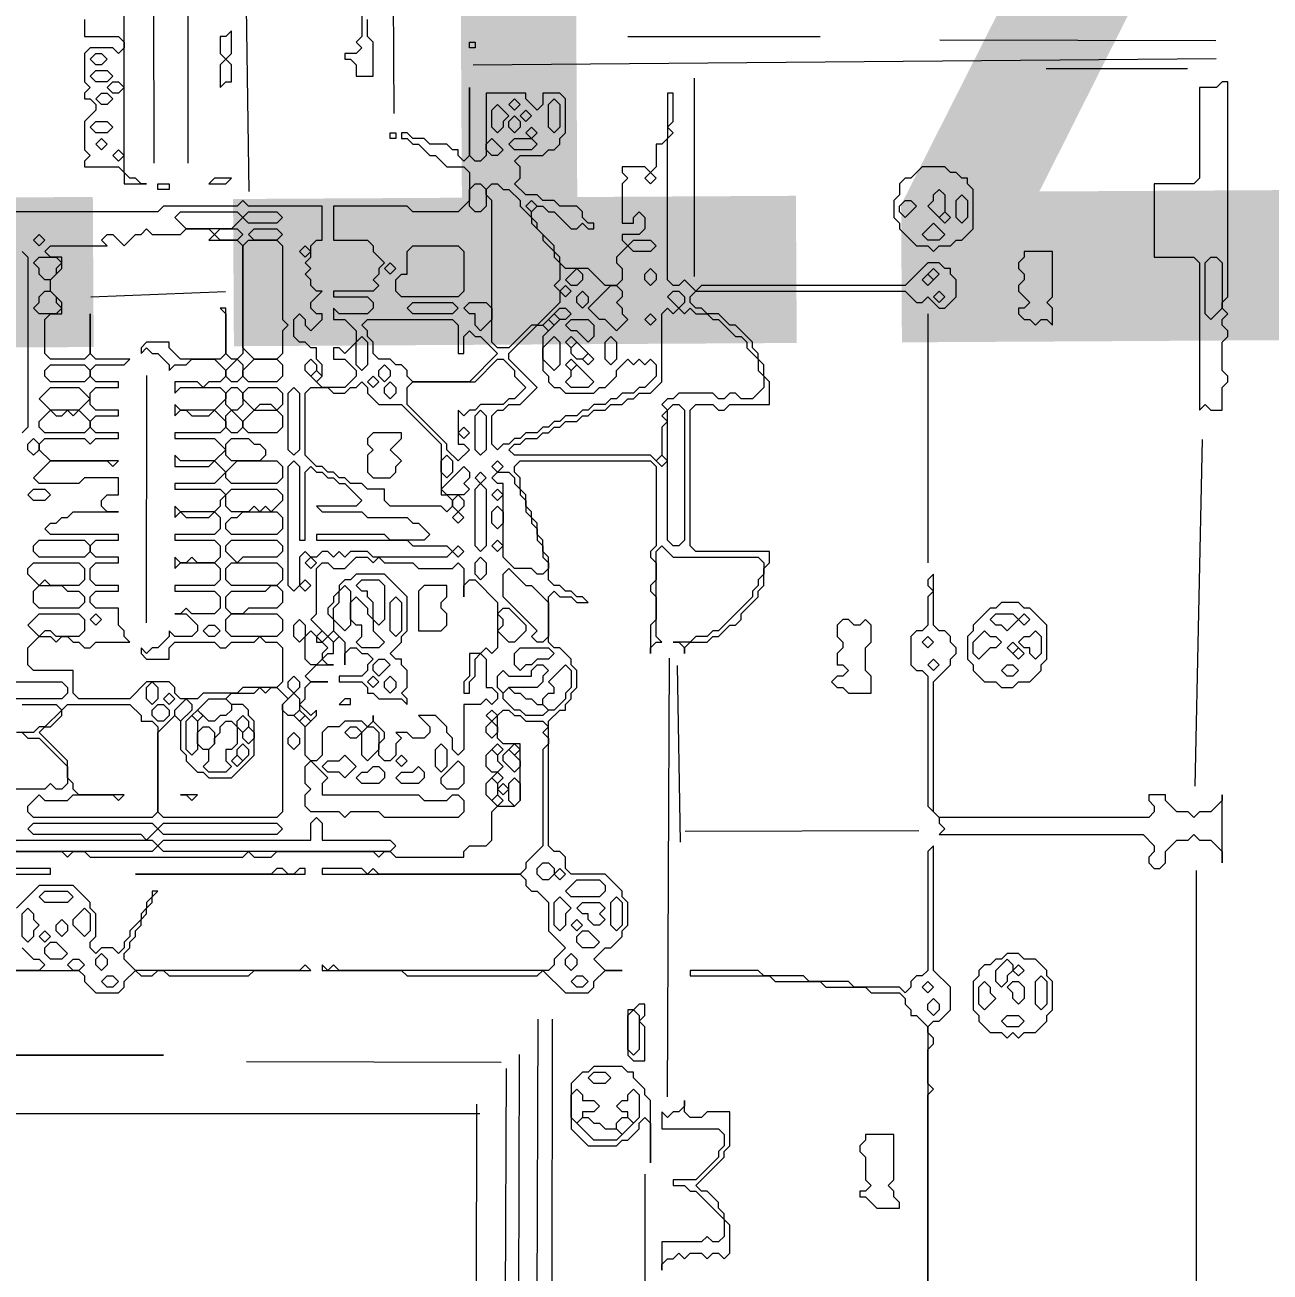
# Model space of a CAD drawing. Extents: x -538 to 2048, y 10 to 1392.
# Drawn here: x 936.5 to 1156.4, y 846.7 to 1067 of the extents above; entities that cross this region are included whole.
import ezdxf

# ---------------------------------------------------------------- set-up
doc = ezdxf.new("R2010")
doc.units = 0
for name, color, linetype, lineweight in [('OCR_TEXT', 6, 'Continuous', 0), ('TEXT_FALLBACK_OUTLINE', 2, 'Continuous', 0), ('TRACE_CURVE', 6, 'Continuous', 0), ('TRACE_STRAIGHT', 5, 'Continuous', 0), ('TRACE_TEXT_SYMBOL', 6, 'Continuous', 0)]:
    doc.layers.add(name, color=color, linetype=linetype, lineweight=lineweight)
doc.styles.add('wqy-unicode', font='wqy-unicode.lff')

msp = doc.modelspace()

# ---------------------------------------------------------------- linework, layer by layer
at = {"layer": 'TEXT_FALLBACK_OUTLINE', "color": 2}
for points in [[(1095, 1042), (1093, 1040), (1092, 1040), (1091, 1039), (1091, 1037), (1090, 1036), (1090, 1033), (1091, 1032), (1091, 1031), (1094, 1028), (1096, 1028), (1097, 1027), (1098, 1028), (1100, 1028), (1101, 1029), (1102, 1029), (1104, 1031), (1104, 1038), (1103, 1039), (1103, 1040), (1102, 1040), (1101, 1041), (1100, 1041), (1099, 1042)], [(1097, 1037), (1098, 1038), (1099, 1037), (1099, 1034), (1098, 1033), (1096, 1035), (1097, 1036)], [(1091, 1035), (1092, 1036), (1093, 1036), (1094, 1035), (1092, 1033), (1091, 1034)], [(1101, 1036), (1102, 1037), (1103, 1036), (1103, 1033), (1102, 1032), (1101, 1033)], [(1098, 1033), (1099, 1034), (1100, 1033), (1099, 1032)], [(1097, 1032), (1099, 1030), (1098, 1029), (1096, 1029), (1095, 1030)]]:
    msp.add_lwpolyline(points, close=True, dxfattribs=at)
at = {"layer": 'TRACE_CURVE', "color": 6}
for points in [[(996, 1069), (996, 1065), (995, 1064), (996, 1063), (995, 1062), (993, 1062), (993, 1061), (994, 1061), (995, 1060), (995, 1058), (998, 1058), (998, 1064), (997, 1065), (997, 1068)], [(1026, 1033), (1026, 1034), (1027, 1035), (1028, 1035), (1029, 1034), (1030, 1034), (1033, 1031), (1034, 1031), (1035, 1032), (1036, 1031), (1037, 1031), (1037, 1032), (1036, 1032), (1035, 1033), (1035, 1034), (1034, 1035), (1031, 1035), (1030, 1036), (1028, 1036), (1027, 1037), (1025, 1037), (1023, 1039), (1024, 1040), (1024, 1042), (1023, 1043), (1024, 1044), (1028, 1044), (1029, 1045), (1030, 1045), (1031, 1046), (1031, 1047), (1032, 1048), (1032, 1054), (1031, 1055), (1028, 1055), (1028, 1053), (1027, 1052), (1025, 1054), (1025, 1055), (1018, 1055), (1018, 1044), (1017, 1043), (1016, 1043), (1015, 1044), (1015, 1056), (1015, 1044), (1014, 1043), (1013, 1044), (1013, 1045), (1012, 1045), (1011, 1046), (1008, 1046), (1007, 1047), (1005, 1047), (1004, 1048), (1003, 1048), (1003, 1047), (1004, 1047), (1005, 1046), (1006, 1046), (1008, 1044), (1009, 1044), (1011, 1042), (1014, 1042)], [(1054, 1018), (1054, 1019), (1055, 1020), (1092, 1020), (1094, 1018), (1095, 1018), (1096, 1019), (1098, 1017), (1099, 1017), (1101, 1019), (1101, 1022), (1100, 1023), (1100, 1024), (1099, 1024), (1098, 1025), (1096, 1025), (1092, 1021), (1056, 1021), (1055, 1020), (1053, 1022), (1052, 1021), (1051, 1021), (1050, 1022), (1050, 1047), (1051, 1048), (1050, 1049), (1051, 1050), (1051, 1055), (1050, 1055), (1050, 1047), (1049, 1046), (1048, 1046), (1048, 1042), (1047, 1041), (1046, 1042), (1042, 1042), (1042, 1041), (1043, 1040), (1042, 1039), (1042, 1032), (1044, 1032), (1044, 1033), (1045, 1034), (1046, 1033), (1046, 1031), (1045, 1030), (1042, 1030), (1042, 1029), (1043, 1028), (1041, 1026), (1041, 1025), (1042, 1024), (1042, 1022), (1041, 1021), (1039, 1021), (1036, 1024), (1032, 1024), (1031, 1025), (1031, 1026), (1030, 1027), (1030, 1028), (1027, 1031), (1027, 1032), (1026, 1033)], [(1014, 1042), (1015, 1041), (1015, 1036), (1013, 1034), (1005, 1034), (1004, 1035), (991, 1035), (991, 1029), (997, 1029), (998, 1028), (998, 1027), (1000, 1025), (999, 1024), (999, 1023), (998, 1022), (999, 1021), (998, 1020), (991, 1020), (991, 1019), (997, 1019), (998, 1018), (998, 1017), (997, 1016), (992, 1016), (991, 1017), (991, 1015), (993, 1015), (995, 1013), (995, 1011), (993, 1009), (992, 1010), (991, 1010), (991, 1008), (993, 1008), (995, 1006), (995, 1005), (993, 1003), (989, 1003), (988, 1004), (989, 1005), (989, 1007), (988, 1008), (988, 1010), (987, 1010), (986, 1011), (985, 1011), (984, 1012), (984, 1015), (985, 1016), (986, 1015), (986, 1014), (987, 1013), (989, 1015), (989, 1016), (988, 1016), (987, 1017), (987, 1018), (989, 1020), (988, 1020), (987, 1021), (987, 1022), (986, 1023), (987, 1024), (986, 1025)], [(986, 1025), (987, 1026), (987, 1028), (988, 1029), (989, 1029), (989, 1035), (976, 1035), (975, 1036), (974, 1035), (961, 1035), (960, 1034), (933, 1034)], [(943, 1024), (943, 1026), (941, 1026), (940, 1027), (941, 1028), (951, 1028), (950, 1029), (951, 1030), (952, 1030), (954, 1028), (956, 1030), (957, 1030)], [(957, 1030), (958, 1031), (959, 1030), (964, 1030), (965, 1031), (969, 1031), (970, 1030), (969, 1029), (974, 1029), (975, 1028), (975, 1009), (974, 1008), (973, 1008), (972, 1009), (972, 1017), (971, 1017), (972, 1016), (972, 1009), (971, 1008), (964, 1008), (962, 1010), (962, 1011), (958, 1011), (957, 1010), (957, 1009), (958, 1010), (959, 1009), (960, 1009), (962, 1007), (962, 1006), (963, 1007), (965, 1007), (966, 1008), (970, 1008), (972, 1006), (972, 1005), (971, 1004), (969, 1004), (968, 1003), (967, 1004), (963, 1004), (963, 1002), (964, 1003), (971, 1003), (972, 1002), (972, 1001), (970, 999), (964, 999), (963, 1000), (963, 998), (964, 999), (965, 999), (966, 998), (969, 998), (970, 999), (972, 997), (972, 996), (971, 995), (963, 995), (963, 994), (970, 994), (972, 992), (970, 990), (964, 990)], [(936, 1027), (937, 1026), (937, 996), (936, 995)], [(953, 977), (941, 977), (940, 978), (941, 979), (942, 979), (943, 980), (944, 980), (945, 981), (953, 981), (951, 981), (950, 982), (950, 983), (951, 984), (953, 984), (953, 987), (947, 987), (946, 986), (939, 986), (938, 987), (941, 990), (951, 990), (952, 989), (953, 990), (941, 990), (939, 992), (939, 993), (940, 994), (947, 994), (948, 993), (949, 994), (953, 994), (953, 995), (949, 995), (948, 996), (948, 997), (949, 998), (953, 998), (953, 999), (949, 999), (948, 1000), (948, 1002), (949, 1003), (953, 1003), (953, 1004), (949, 1004), (948, 1005), (948, 1006), (949, 1007), (954, 1007), (955, 1008), (949, 1008), (948, 1009), (948, 1016), (948, 1009), (947, 1008), (941, 1008), (940, 1009), (940, 1015), (941, 1016), (943, 1016), (943, 1018), (941, 1020), (941, 1022), (943, 1024)], [(1048, 962), (1047, 961), (1047, 956), (1047, 957), (1048, 958), (1049, 958), (1048, 959), (1048, 974), (1049, 975), (1051, 973), (1066, 973), (1067, 972), (1067, 970), (1066, 969), (1066, 968), (1065, 967), (1065, 966), (1059, 960), (1058, 960), (1057, 959), (1055, 959), (1054, 958), (1051, 958), (1052, 958), (1053, 957), (1053, 956), (1053, 957), (1054, 958), (1057, 958), (1058, 959), (1059, 959), (1061, 961), (1062, 961), (1063, 962), (1063, 963), (1066, 966), (1066, 967), (1067, 968), (1067, 971), (1068, 972), (1068, 974), (1055, 974), (1054, 975), (1054, 999), (1055, 1000), (1058, 1000), (1059, 999), (1060, 999), (1061, 1000), (1068, 1000), (1068, 1004), (1067, 1005), (1067, 1007), (1066, 1008), (1066, 1009), (1065, 1010), (1065, 1011), (1062, 1014), (1061, 1014), (1059, 1016), (1057, 1016), (1056, 1017), (1055, 1017), (1054, 1018)], [(964, 990), (963, 991), (963, 989), (969, 989), (970, 990), (972, 988), (970, 986), (963, 986), (963, 985), (971, 985), (972, 984), (971, 983), (971, 982), (970, 981), (964, 981), (963, 982), (963, 980), (964, 981), (965, 980), (969, 980), (970, 981), (971, 980), (971, 978), (970, 977), (963, 977), (963, 976), (970, 976), (971, 975), (971, 973), (970, 972), (967, 972), (966, 973), (965, 972), (964, 972), (963, 973), (963, 971), (964, 972), (970, 972), (971, 971), (971, 969), (970, 968), (963, 968), (963, 967), (970, 967), (971, 966), (971, 964), (970, 963), (966, 963), (965, 964), (964, 963), (963, 963), (965, 963), (967, 961), (967, 960), (966, 959), (963, 959), (962, 960), (962, 959), (960, 957), (959, 957), (958, 956), (957, 957), (957, 956), (958, 955)], [(1042, 906), (1042, 907), (1043, 908), (1043, 912), (1042, 913), (1042, 914), (1039, 917), (1033, 917), (1032, 918), (1032, 920), (1031, 921), (1030, 921), (1029, 922), (1029, 944), (1031, 946), (1032, 946), (1032, 947), (1033, 948), (1033, 949), (1034, 950), (1034, 953), (1033, 954), (1033, 955), (1031, 957), (1030, 957), (1029, 958), (1029, 966), (1030, 967), (1031, 966), (1033, 966), (1034, 965), (1036, 965), (1035, 966), (1034, 966), (1033, 967), (1032, 967), (1031, 968), (1030, 968), (1029, 969), (1029, 973), (1028, 974), (1028, 976), (1027, 977), (1027, 979), (1026, 980), (1026, 981), (1025, 982), (1025, 984), (1024, 985), (1024, 987), (1023, 988), (1023, 989), (1024, 990), (1047, 990), (1048, 989), (1048, 975), (1047, 974), (1047, 973), (1048, 972), (1048, 969), (1047, 968), (1047, 967), (1048, 966), (1048, 962)], [(958, 955), (962, 955), (962, 957), (963, 958), (970, 958), (971, 957), (972, 957), (973, 958), (977, 958), (978, 959), (979, 958), (981, 958), (982, 957), (982, 951), (981, 950), (975, 950), (974, 949), (968, 949), (967, 948), (964, 948), (963, 949), (963, 950), (962, 951), (958, 951), (955, 948), (946, 948), (945, 949), (945, 953), (938, 953), (937, 954), (937, 957), (939, 959), (941, 959), (942, 958), (943, 959), (944, 959), (945, 958), (946, 958), (947, 957), (948, 957), (949, 958), (955, 958), (954, 959), (954, 960), (953, 961), (953, 964), (949, 964), (948, 965), (948, 966), (949, 967), (953, 967), (953, 968), (949, 968), (948, 969), (948, 971), (949, 972), (953, 972), (953, 973), (949, 973), (948, 974), (948, 975), (949, 976), (953, 976), (953, 977)], [(994, 969), (993, 969), (992, 968), (992, 967), (991, 966), (991, 965), (990, 964), (990, 963), (991, 962), (991, 960), (990, 959), (987, 962), (988, 963), (988, 971), (989, 972), (990, 972), (991, 971), (993, 971), (995, 973)], [(995, 973), (997, 973), (998, 972), (999, 973), (1000, 972), (1005, 972), (1006, 971), (1012, 971), (1013, 972), (1014, 971), (1014, 966), (1014, 968), (1015, 969), (1016, 969), (1020, 965), (1020, 957), (1019, 956), (1018, 957), (1017, 956), (1015, 956), (1015, 952), (1014, 951), (1014, 949), (1015, 949), (1015, 951), (1016, 952), (1016, 955), (1017, 956), (1018, 955), (1018, 950), (1019, 950), (1020, 949), (1020, 948), (1019, 947), (1018, 948), (1017, 947), (1014, 947), (1014, 939), (1013, 938), (1012, 939), (1012, 941), (1011, 942), (1011, 943), (1009, 945), (1006, 945), (1008, 943), (1008, 942), (1007, 941), (1005, 941), (1004, 942), (1002, 942), (1003, 941), (1002, 940), (1002, 938), (1001, 937), (1000, 937), (999, 938), (999, 940), (1000, 941), (1000, 942), (998, 944), (998, 945), (998, 944), (997, 943)], [(997, 943), (996, 944), (993, 944), (992, 943), (990, 943), (989, 942), (989, 938), (988, 937), (987, 937), (986, 938), (986, 943), (988, 945), (988, 946), (987, 945), (985, 947), (986, 948), (986, 950), (987, 951), (990, 951), (987, 951), (986, 952), (988, 954), (991, 954), (990, 954), (989, 955), (990, 956), (991, 956), (991, 958), (992, 959), (993, 958), (993, 954), (993, 956), (994, 957), (995, 957), (996, 956), (997, 956), (998, 955), (997, 954), (997, 953), (996, 952), (992, 952), (992, 951), (996, 951), (997, 950), (997, 949), (998, 949), (999, 948), (1003, 948), (1004, 947), (1004, 948), (1003, 949), (1004, 950), (1004, 953), (1003, 954), (1003, 955), (1002, 955), (1001, 956), (1003, 958), (1003, 959), (1004, 960), (1004, 966), (1000, 970), (995, 970), (994, 969)], [(934, 951), (943, 951), (944, 950), (944, 949), (943, 948), (933, 948)], [(936, 947), (942, 947), (943, 946), (940, 943), (939, 943), (938, 942), (935, 942)], [(1014, 921), (1015, 922), (1018, 922), (1019, 923), (1019, 928), (1020, 929), (1023, 929), (1024, 930), (1024, 940), (1021, 940), (1020, 941), (1020, 945), (1021, 946), (1022, 946), (1023, 945), (1024, 945), (1025, 944), (1028, 944), (1029, 943), (1028, 942), (1029, 941), (1029, 940), (1028, 939), (1028, 922), (1025, 919), (1025, 918), (1024, 917), (999, 917), (998, 918), (997, 917), (996, 918), (989, 918), (989, 917), (1024, 917), (1025, 916), (1025, 915), (1026, 914), (1027, 914), (1029, 912), (1029, 907), (1032, 904), (1030, 902), (1030, 901), (1029, 900), (992, 900), (991, 901), (990, 900), (989, 901), (989, 900), (1003, 900), (1004, 899), (1027, 899), (1028, 900), (1032, 896), (1036, 896), (1037, 897), (1037, 898), (1039, 900), (1042, 900), (1039, 900), (1037, 902), (1039, 904), (1040, 904), (1042, 906)], [(936, 942), (937, 941), (939, 941), (944, 936), (944, 933), (943, 932), (942, 932), (941, 933), (940, 932), (933, 932)], [(1097, 922), (1096, 921), (1096, 900), (1095, 899), (1094, 899), (1093, 898), (1093, 897), (1092, 896), (1091, 897), (1083, 897), (1082, 898), (1075, 898), (1074, 899), (1067, 899), (1066, 900), (1054, 900), (1054, 899), (1068, 899), (1069, 898), (1077, 898), (1078, 897), (1085, 897), (1086, 896), (1091, 896), (1092, 895), (1092, 894), (1093, 893), (1093, 892), (1094, 892), (1096, 890), (1096, 836)], [(1097, 887), (1097, 888), (1096, 889), (1096, 890), (1097, 891), (1098, 891), (1100, 893), (1100, 897), (1097, 900), (1097, 922)], [(915, 921), (943, 921), (944, 920), (945, 921), (947, 921), (948, 920), (975, 920), (976, 921), (977, 920), (980, 920), (981, 921), (998, 921), (999, 920), (1000, 921), (1001, 921), (1002, 920), (1014, 920), (1014, 921)], [(1096, 836), (1096, 878), (1097, 879), (1096, 880), (1096, 886), (1097, 887)], [(911, 885), (961, 885), (913, 885)]]:
    msp.add_lwpolyline(points, dxfattribs=at)
for points in [[(1022, 1053), (1023, 1054), (1024, 1053), (1023, 1052)], [(1029, 1053), (1030, 1054), (1031, 1053), (1031, 1049), (1030, 1048), (1029, 1049)], [(1019, 1052), (1020, 1053), (1022, 1051), (1021, 1050), (1021, 1049), (1020, 1048), (1019, 1049)], [(1024, 1051), (1025, 1052), (1026, 1051), (1025, 1050)], [(1022, 1050), (1023, 1051), (1024, 1050), (1024, 1049), (1023, 1048), (1022, 1049)], [(1025, 1048), (1026, 1049), (1027, 1048), (1026, 1047)], [(1018, 1046), (1019, 1047), (1021, 1045), (1020, 1044), (1019, 1044), (1018, 1045)], [(1022, 1046), (1023, 1047), (1026, 1047), (1027, 1046), (1026, 1045), (1023, 1045)], [(1046, 1040), (1047, 1041), (1048, 1040), (1047, 1039)], [(1015, 1038), (1016, 1039), (1017, 1039), (1018, 1038), (1018, 1035), (1017, 1034), (1016, 1034), (1015, 1035)], [(1018, 1038), (1019, 1039), (1020, 1039), (1021, 1038), (1022, 1038), (1024, 1036), (1024, 1035), (1026, 1033), (1026, 1032), (1028, 1030), (1028, 1029), (1030, 1027), (1030, 1026), (1031, 1025), (1031, 1022), (1030, 1021), (1031, 1020), (1031, 1018), (1027, 1014), (1026, 1014), (1022, 1010), (1020, 1010), (1019, 1011), (1019, 1036), (1018, 1037)], [(1025, 1035), (1026, 1036), (1027, 1035), (1026, 1034)], [(963, 1033), (964, 1034), (974, 1034), (975, 1033), (973, 1031), (965, 1031)], [(975, 1033), (976, 1034), (981, 1034), (982, 1033), (981, 1032), (976, 1032)], [(938, 1029), (939, 1030), (940, 1029), (939, 1028)], [(970, 1030), (971, 1031), (974, 1031), (975, 1030), (974, 1029), (971, 1029)], [(976, 1030), (977, 1031), (981, 1031), (982, 1030), (981, 1029), (977, 1029)], [(975, 1028), (976, 1029), (981, 1029), (982, 1028), (982, 1015), (983, 1014), (982, 1013), (982, 1009), (981, 1008), (977, 1008), (975, 1010)], [(985, 1027), (986, 1028), (987, 1027), (986, 1026)], [(1004, 1027), (1005, 1028), (1013, 1028), (1014, 1027), (1014, 1020), (1013, 1019), (1003, 1019), (1002, 1020), (1002, 1022), (1003, 1023), (1004, 1023)], [(1043, 1028), (1044, 1029), (1047, 1029), (1048, 1028), (1047, 1027), (1044, 1027)], [(938, 1025), (939, 1026), (942, 1026), (943, 1025), (942, 1024), (942, 1023), (941, 1022), (940, 1022), (939, 1023), (939, 1024)], [(1000, 1024), (1001, 1025), (1002, 1024), (1001, 1023)], [(1034, 1024), (1035, 1023), (1035, 1022), (1034, 1021), (1033, 1021), (1032, 1022)], [(1046, 1023), (1047, 1024), (1048, 1023), (1048, 1022), (1047, 1021), (1046, 1022)], [(1095, 1022), (1096, 1023), (1097, 1022), (1096, 1021)], [(1096, 1023), (1097, 1024), (1098, 1023), (1097, 1022)], [(1031, 1020), (1032, 1021), (1033, 1020), (1032, 1019)], [(1040, 1021), (1041, 1021), (1042, 1020), (1042, 1019), (1041, 1018), (1042, 1017), (1042, 1016), (1043, 1015), (1041, 1013), (1039, 1015), (1038, 1015), (1036, 1017)], [(939, 1019), (940, 1020), (941, 1020), (942, 1019), (942, 1018), (943, 1017), (942, 1016), (939, 1016), (938, 1017), (939, 1018)], [(1034, 1019), (1035, 1020), (1036, 1019), (1036, 1018), (1035, 1017), (1034, 1018)], [(1050, 1019), (1051, 1020), (1052, 1020), (1053, 1019), (1053, 1018), (1052, 1017)], [(1097, 1019), (1098, 1020), (1099, 1019), (1098, 1018)], [(1004, 1017), (1005, 1018), (1012, 1018), (1013, 1017), (1012, 1016), (1005, 1016)], [(1014, 1017), (1015, 1018), (1018, 1018), (1019, 1017), (1019, 1015), (1017, 1013), (1016, 1014), (1016, 1016), (1015, 1016)], [(1049, 1016), (1050, 1017), (1051, 1016), (1052, 1017), (1053, 1016), (1054, 1017), (1055, 1016), (1057, 1016), (1058, 1015), (1059, 1015), (1062, 1012), (1063, 1012), (1064, 1011), (1064, 1010), (1066, 1008), (1066, 1006), (1067, 1005), (1067, 1003), (1065, 1001), (1063, 1001), (1062, 1002), (1061, 1002), (1060, 1001), (1059, 1001), (1058, 1002), (1052, 1002), (1051, 1001), (1050, 1001), (1049, 1000), (1050, 999), (1049, 998), (1050, 997), (1049, 996), (1049, 991), (1048, 990), (1047, 991), (1023, 991), (1022, 992), (1023, 993), (1024, 993), (1025, 994), (1027, 994), (1028, 995), (1029, 995), (1030, 996), (1031, 996), (1032, 997), (1034, 997), (1035, 998), (1036, 998), (1037, 999), (1039, 999), (1040, 1000), (1042, 1000), (1043, 1001), (1044, 1001), (1045, 1002), (1047, 1002), (1049, 1004)], [(1029, 1015), (1030, 1016), (1031, 1015), (1030, 1014)], [(1030, 1016), (1031, 1017), (1032, 1017), (1033, 1016), (1032, 1015), (1031, 1015)], [(1046, 1015), (1047, 1016), (1048, 1015), (1047, 1014)], [(996, 1014), (997, 1015), (1012, 1015), (1013, 1014), (1013, 1009), (1014, 1009), (1014, 1012), (1015, 1013), (1016, 1012), (1017, 1012), (1020, 1009), (1015, 1004), (1005, 1004), (1004, 1005), (1004, 1006), (1003, 1007), (1002, 1007), (1001, 1008), (999, 1008), (998, 1009), (998, 1011), (997, 1012), (997, 1013)], [(1027, 1014), (1028, 1014), (1029, 1013), (1028, 1012), (1028, 1006), (1029, 1005), (1029, 1004), (1030, 1003), (1031, 1003), (1032, 1002), (1037, 1002), (1038, 1003), (1039, 1003), (1041, 1005), (1041, 1006), (1043, 1008), (1044, 1007), (1045, 1008), (1046, 1007), (1047, 1008), (1048, 1007), (1048, 1005), (1046, 1003), (1045, 1003), (1044, 1002), (1042, 1002), (1041, 1001), (1040, 1001), (1039, 1000), (1037, 1000), (1036, 999), (1035, 999), (1034, 998), (1032, 998), (1031, 997), (1030, 997), (1029, 996), (1028, 996), (1027, 995), (1025, 995), (1024, 994), (1023, 994), (1022, 993), (1021, 993), (1020, 992), (1019, 993), (1019, 998), (1020, 999), (1021, 999), (1022, 1000), (1024, 1000), (1027, 1003), (1022, 1008), (1022, 1009)], [(1028, 1014), (1029, 1015), (1030, 1014), (1029, 1013)], [(1032, 1014), (1033, 1015), (1036, 1015), (1037, 1014), (1037, 1012), (1036, 1011), (1034, 1013), (1033, 1013)], [(995, 1011), (996, 1012), (997, 1011), (997, 1007), (996, 1006), (995, 1007)], [(1030, 1012), (1031, 1011), (1031, 1007), (1030, 1006), (1028, 1008), (1028, 1010)], [(1032, 1011), (1033, 1012), (1034, 1011), (1033, 1010)], [(1039, 1011), (1040, 1012), (1041, 1011), (1041, 1008), (1040, 1007), (1039, 1008)], [(1033, 1010), (1034, 1011), (1036, 1009), (1035, 1008), (1034, 1008), (1033, 1009)], [(974, 1008), (975, 1007), (975, 1005), (974, 1004), (973, 1004), (972, 1005), (972, 1006)], [(977, 1008), (981, 1008), (982, 1007), (982, 1005), (981, 1004), (976, 1004), (975, 1005), (975, 1006)], [(986, 1007), (987, 1008), (988, 1007), (988, 1006), (987, 1005), (986, 1006)], [(1020, 1008), (1021, 1008), (1023, 1006), (1023, 1005), (1025, 1003), (1023, 1001), (1022, 1001), (1021, 1000), (1017, 1000), (1016, 999), (1015, 999), (1014, 998), (1013, 999), (1013, 993), (1014, 993), (1015, 992), (1013, 990), (1011, 992), (1011, 993), (1004, 1000), (1004, 1003), (1005, 1004), (1016, 1004)], [(1032, 1007), (1033, 1008), (1034, 1007), (1033, 1006)], [(1035, 1008), (1036, 1009), (1037, 1008), (1036, 1007)], [(940, 1006), (941, 1007), (947, 1007), (948, 1006), (948, 1005), (947, 1004), (941, 1004), (940, 1005)], [(987, 1005), (988, 1006), (989, 1005), (988, 1004)], [(997, 1004), (998, 1005), (999, 1004), (998, 1003)], [(999, 1006), (1000, 1007), (1001, 1006), (1001, 1005), (1000, 1004), (999, 1005)], [(1033, 1006), (1034, 1007), (1037, 1004), (1036, 1003), (1033, 1003), (1032, 1004), (1033, 1005)], [(941, 1003), (946, 1003), (948, 1001), (946, 999), (941, 999), (939, 1001)], [(972, 1002), (973, 1003), (974, 1003), (975, 1002), (975, 1000), (974, 999), (973, 999), (972, 1000)], [(975, 1002), (976, 1003), (981, 1003), (982, 1002), (982, 1000), (981, 999), (980, 1000), (978, 1000), (977, 999), (975, 1001)], [(983, 1002), (984, 1003), (985, 1002), (985, 992), (984, 991), (983, 992)], [(995, 1003), (996, 1004), (997, 1003), (997, 1002), (999, 1000), (1003, 1000), (1010, 993), (1010, 984), (1011, 984), (1012, 983), (1012, 982), (1011, 981), (1010, 982), (1001, 982), (1000, 983), (1000, 985), (997, 985), (996, 986), (994, 986), (993, 987), (992, 987), (991, 988), (990, 988), (989, 989), (988, 989), (986, 991), (986, 1002), (987, 1003), (990, 1003), (991, 1002), (993, 1002), (994, 1003)], [(1000, 1003), (1001, 1004), (1002, 1003), (1002, 1002), (1001, 1001), (1000, 1002)], [(941, 999), (942, 998), (943, 998), (944, 999), (945, 998), (946, 999), (948, 997), (948, 996), (947, 995), (940, 995), (939, 996), (939, 997)], [(972, 998), (973, 999), (975, 997), (975, 996), (974, 995), (973, 995), (972, 996)], [(977, 999), (981, 999), (982, 998), (982, 996), (981, 995), (976, 995), (975, 996), (975, 997)], [(1016, 998), (1017, 999), (1018, 998), (1018, 992), (1017, 991), (1016, 992)], [(1050, 999), (1051, 1000), (1052, 1000), (1053, 999), (1053, 976), (1052, 975), (1051, 975), (1050, 976)], [(937, 993), (938, 994), (939, 993), (939, 992), (938, 991), (937, 992)], [(972, 993), (973, 994), (976, 994), (977, 993), (978, 993), (979, 992), (979, 991), (978, 990), (973, 990), (972, 991)], [(1013, 995), (1014, 996), (1015, 995), (1014, 994)], [(974, 990), (981, 990), (982, 989), (982, 987), (981, 986), (973, 986), (972, 987), (972, 988)], [(983, 989), (984, 990), (985, 989), (985, 976), (986, 976), (986, 988), (987, 989), (988, 988), (989, 988), (990, 987), (991, 987), (992, 986), (993, 986), (996, 983), (995, 982), (988, 982), (989, 981), (996, 981), (997, 980), (1004, 980), (1005, 979), (1006, 979), (1008, 977), (1007, 976), (1001, 976), (1000, 977), (988, 977), (988, 976), (1004, 976), (1005, 975), (1011, 975), (1012, 974), (1011, 973), (998, 973), (997, 974), (994, 974), (993, 973), (992, 974), (991, 973), (990, 974), (989, 974), (988, 973), (987, 973), (986, 974), (985, 973), (985, 968), (984, 967), (983, 968)], [(1010, 990), (1011, 991), (1012, 990), (1012, 988), (1011, 987), (1010, 988)], [(1019, 989), (1020, 990), (1021, 989), (1020, 988)], [(1048, 990), (1049, 991), (1050, 990), (1049, 989)], [(1014, 989), (1015, 988), (1015, 987), (1014, 986), (1015, 985), (1014, 984), (1011, 984), (1010, 985)], [(1016, 987), (1017, 988), (1018, 987), (1017, 986)], [(1019, 987), (1020, 988), (1022, 988), (1023, 987), (1023, 986), (1024, 985), (1024, 984), (1025, 983), (1025, 981), (1026, 980), (1026, 979), (1027, 978), (1027, 976), (1028, 975), (1028, 973), (1029, 972), (1029, 971), (1028, 970), (1027, 970), (1026, 971), (1023, 971), (1021, 973), (1021, 986), (1020, 986)], [(1016, 985), (1017, 986), (1018, 985), (1018, 975), (1017, 974), (1016, 975)], [(937, 984), (938, 985), (940, 985), (941, 984), (940, 983), (938, 983)], [(972, 984), (973, 985), (981, 985), (982, 984), (982, 983), (980, 981), (979, 982), (978, 981), (977, 982), (976, 981), (973, 981), (972, 982)], [(1012, 983), (1013, 984), (1014, 983), (1014, 982), (1013, 981), (1012, 982)], [(1019, 984), (1020, 985), (1021, 984), (1020, 983)], [(974, 980), (975, 981), (981, 981), (982, 980), (982, 978), (981, 977), (973, 977), (972, 978), (972, 979), (973, 980)], [(1012, 980), (1013, 981), (1014, 980), (1013, 979)], [(1019, 981), (1020, 982), (1021, 981), (1021, 979), (1020, 978), (1019, 979)], [(938, 975), (939, 976), (947, 976), (948, 975), (948, 974), (947, 973), (939, 973), (938, 974)], [(972, 975), (973, 976), (981, 976), (982, 975), (982, 974), (981, 973), (975, 973), (974, 972), (972, 974)], [(1012, 974), (1013, 975), (1014, 974), (1013, 973)], [(1019, 975), (1020, 976), (1021, 975), (1020, 974)], [(937, 971), (938, 972), (946, 972), (947, 971), (947, 969), (946, 968), (941, 968), (940, 969), (939, 968), (937, 970)], [(972, 971), (973, 972), (981, 972), (982, 971), (982, 969), (981, 968), (973, 968), (972, 969)], [(986, 972), (987, 973), (988, 972), (987, 971)], [(1016, 972), (1017, 973), (1018, 972), (1018, 970), (1017, 969), (1016, 970)], [(1021, 970), (1022, 971), (1025, 968), (1026, 968), (1029, 965), (1029, 959), (1028, 958), (1027, 958), (1026, 959), (1027, 960), (1021, 966)], [(938, 967), (939, 968), (943, 968), (944, 967), (946, 967), (947, 966), (947, 965), (946, 964), (939, 964), (938, 965)], [(979, 967), (980, 968), (981, 968), (982, 967), (982, 965), (981, 964), (976, 964), (975, 963), (973, 963), (972, 964), (972, 966), (973, 967)], [(985, 968), (986, 969), (987, 968), (986, 967)], [(992, 967), (993, 968), (994, 967), (994, 961), (993, 960), (991, 962), (991, 964), (992, 965)], [(995, 968), (996, 969), (999, 969), (1000, 968), (1000, 962), (999, 961), (998, 962), (998, 965), (997, 966), (997, 967), (996, 967)], [(994, 965), (995, 966), (997, 964), (997, 963), (998, 962), (998, 960), (1000, 958), (999, 957), (996, 957), (995, 958), (996, 959), (996, 961), (995, 961), (994, 962)], [(1001, 965), (1002, 966), (1003, 965), (1003, 960), (1002, 959), (1001, 960)], [(939, 963), (946, 963), (947, 962), (947, 960), (946, 959), (942, 959), (941, 960), (940, 960), (939, 959), (937, 961)], [(948, 962), (949, 963), (950, 962), (949, 961)], [(972, 962), (973, 963), (981, 963), (982, 962), (982, 960), (981, 959), (973, 959), (972, 960)], [(1020, 963), (1021, 964), (1022, 964), (1025, 961), (1025, 960), (1023, 958), (1022, 958), (1020, 960), (1021, 961), (1021, 962)], [(968, 960), (969, 961), (970, 961), (971, 960), (970, 959), (969, 959)], [(984, 961), (985, 962), (986, 961), (986, 959), (985, 958), (984, 959)], [(986, 959), (987, 960), (988, 959), (988, 958), (989, 958), (990, 957), (989, 956), (989, 955), (988, 954), (987, 954), (986, 955)], [(988, 959), (989, 960), (990, 959), (989, 958)], [(990, 959), (991, 960), (992, 959), (991, 958)], [(1023, 956), (1024, 957), (1029, 957), (1030, 956), (1029, 955), (1027, 955), (1026, 954), (1025, 954), (1024, 953), (1023, 954)], [(998, 954), (999, 955), (1000, 955), (1001, 954), (999, 952), (998, 953)], [(983, 951), (984, 952), (985, 951), (985, 950), (984, 949), (983, 950)], [(997, 951), (998, 952), (999, 951), (998, 950)], [(1000, 951), (1001, 952), (1002, 951), (1002, 950), (1001, 949), (1000, 950)], [(1026, 953), (1027, 954), (1028, 954), (1029, 953), (1028, 952), (1028, 951), (1027, 950), (1022, 950), (1021, 949), (1020, 950), (1020, 952), (1021, 953), (1022, 952), (1026, 952)], [(1032, 954), (1033, 953), (1033, 950), (1032, 949), (1032, 948), (1030, 946), (1029, 946), (1028, 947), (1028, 948), (1029, 949), (1030, 949), (1030, 950), (1029, 951)], [(958, 950), (959, 951), (960, 950), (960, 948), (959, 947), (958, 948)], [(977, 949), (978, 950), (979, 949), (980, 950), (981, 950), (983, 948), (982, 947), (982, 928), (981, 927), (961, 927), (960, 928), (960, 942), (963, 945), (964, 944), (964, 939), (965, 938), (965, 937), (967, 935), (968, 935), (969, 934), (973, 934), (977, 938), (977, 944), (976, 945), (976, 946), (975, 947), (973, 947), (972, 948), (973, 949)], [(1021, 949), (1022, 950), (1023, 949), (1024, 949), (1025, 948), (1026, 948), (1027, 947), (1028, 947), (1029, 946), (1028, 945), (1025, 945), (1024, 946), (1023, 946), (1021, 948)], [(961, 948), (962, 949), (963, 948), (962, 947)], [(965, 948), (966, 947), (966, 946), (964, 944), (963, 945), (963, 946)], [(969, 948), (972, 948), (973, 947), (973, 946), (972, 945), (971, 945), (970, 944), (969, 944), (967, 946)], [(984, 949), (985, 948), (985, 946), (984, 945), (983, 945), (982, 946), (982, 947)], [(943, 946), (944, 947), (955, 947), (957, 945), (957, 944), (959, 944), (960, 943), (960, 928), (959, 927), (938, 927), (937, 928), (937, 929), (939, 931), (940, 930), (944, 930), (945, 931), (952, 931), (953, 930), (954, 931), (946, 931), (945, 932), (945, 933), (944, 934), (944, 937), (939, 942), (940, 943), (941, 943), (943, 945)], [(959, 946), (960, 947), (961, 947), (962, 946), (962, 945), (961, 944), (960, 944), (959, 945)], [(966, 945), (967, 946), (968, 945), (967, 944)], [(984, 945), (985, 946), (986, 945), (985, 944)], [(1018, 945), (1019, 946), (1020, 945), (1019, 944)], [(965, 944), (966, 945), (967, 944), (967, 939), (966, 938), (965, 939)], [(971, 943), (972, 944), (973, 944), (974, 943), (974, 940), (973, 939), (972, 939), (972, 937), (973, 936), (972, 935), (969, 935), (968, 936), (969, 937), (969, 939), (970, 940), (970, 941), (971, 942)], [(974, 944), (975, 945), (976, 944), (976, 943), (975, 942), (974, 943)], [(985, 944), (986, 945), (987, 944), (986, 943)], [(1018, 943), (1019, 944), (1020, 943), (1020, 942), (1019, 941), (1018, 942)], [(967, 942), (968, 943), (969, 943), (970, 942), (970, 940), (969, 939), (968, 939), (967, 940)], [(975, 942), (976, 943), (977, 942), (977, 941), (976, 940), (975, 941)], [(983, 941), (984, 942), (985, 941), (985, 940), (984, 939), (983, 940)], [(993, 942), (994, 943), (995, 943), (996, 942), (995, 941), (994, 941)], [(996, 942), (997, 943), (998, 943), (999, 942), (999, 939), (997, 937), (996, 938)], [(974, 939), (975, 940), (976, 939), (976, 938), (975, 937), (974, 938)], [(1009, 939), (1010, 940), (1011, 939), (1011, 936), (1010, 935), (1009, 936)], [(1018, 938), (1019, 939), (1020, 938), (1020, 937), (1021, 936), (1020, 935), (1019, 935), (1018, 936)], [(1019, 939), (1020, 940), (1021, 939), (1020, 938)], [(1021, 938), (1022, 939), (1024, 937), (1024, 936), (1023, 935), (1021, 937)], [(1022, 939), (1023, 940), (1024, 939), (1023, 938)], [(973, 937), (974, 938), (975, 937), (974, 936)], [(986, 936), (987, 937), (990, 934), (989, 933), (989, 931), (1006, 931), (1007, 930), (1011, 930), (1012, 931), (1013, 931), (1014, 930), (1014, 928), (1013, 927), (1000, 927), (999, 928), (994, 928), (993, 927), (992, 928), (987, 928), (986, 929), (986, 931), (987, 932), (986, 933)], [(992, 937), (993, 938), (995, 936), (993, 934), (992, 935), (990, 935), (989, 936), (990, 937)], [(1002, 937), (1003, 938), (1004, 937), (1003, 936)], [(1013, 937), (1014, 936), (1014, 933), (1013, 932), (1011, 932), (1010, 933), (1010, 934)], [(997, 935), (998, 936), (999, 936), (1000, 935), (1000, 934), (999, 933), (996, 933), (995, 934), (996, 935)], [(1005, 935), (1006, 936), (1007, 935), (1007, 934), (1006, 933), (1003, 933), (1002, 934), (1003, 935)], [(1019, 934), (1020, 935), (1021, 934), (1020, 933)], [(1018, 933), (1019, 934), (1020, 933), (1020, 931), (1019, 930), (1018, 931)], [(1020, 932), (1021, 933), (1022, 932), (1021, 931)], [(1022, 933), (1023, 934), (1024, 933), (1024, 930), (1023, 929), (1022, 930)], [(1019, 930), (1020, 931), (1021, 930), (1020, 929)], [(937, 925), (938, 926), (959, 926), (960, 925), (958, 923), (957, 924), (938, 924)], [(987, 926), (988, 927), (989, 926), (989, 923), (1001, 923), (1002, 922), (1001, 921), (961, 921), (960, 922), (961, 923), (987, 923)], [(960, 925), (961, 926), (981, 926), (982, 925), (981, 924), (961, 924)], [(934, 922), (935, 923), (959, 923), (960, 922), (959, 921), (935, 921)], [(1027, 918), (1028, 919), (1029, 919), (1030, 918), (1030, 917), (1029, 916), (1028, 916), (1027, 917)], [(1030, 917), (1031, 918), (1032, 917), (1031, 916)], [(1034, 916), (1038, 916), (1039, 915), (1039, 914), (1038, 913), (1033, 913), (1032, 914)], [(1030, 912), (1031, 913), (1033, 911), (1032, 910), (1032, 908), (1031, 907), (1030, 908)], [(1040, 912), (1041, 913), (1042, 912), (1042, 908), (1041, 907), (1040, 908)], [(1034, 911), (1035, 912), (1038, 912), (1039, 911), (1038, 910), (1039, 909), (1038, 908), (1037, 908), (1036, 909), (1036, 910), (1035, 910)], [(1033, 908), (1034, 909), (1035, 908), (1034, 907)], [(1034, 906), (1035, 907), (1036, 907), (1038, 905), (1037, 904), (1035, 904), (1034, 905)], [(1032, 902), (1033, 903), (1034, 902), (1034, 901), (1033, 900), (1032, 901)], [(1033, 898), (1034, 899), (1035, 899), (1036, 898), (1035, 897), (1034, 897)], [(1095, 897), (1096, 898), (1097, 897), (1096, 896)], [(1096, 894), (1097, 895), (1098, 894), (1098, 893), (1097, 892), (1096, 893)]]:
    msp.add_lwpolyline(points, close=True, dxfattribs=at)
at = {"layer": 'TRACE_STRAIGHT', "color": 5}
for p, q in [((965.27, 1141.38), (965.29, 1042.62)), ((959.18, 1090.13), (959.24, 1042.63)), ((1001.51, 1082.63), (1001.67, 1051.37)), ((975.58, 1070.14), (976.07, 1037.61)), ((1043, 1065), (1077, 1065)), ((1098.13, 1064.42), (1146.89, 1064.28)), ((1015.66, 1059.97), (1146.93, 1061.14)), ((1116.87, 1059.34), (1141.88, 1059.37)), ((1054.69, 1057.62), (1054.69, 1022.62)), ((948.12, 1018.99), (971.93, 1019.95)), ((1096, 1016), (1096, 972)), ((957.99, 961.38), (958.03, 1005.13)), ((1143.23, 932.57), (1144.53, 993.79)), ((1050.03, 877.63), (1050.36, 955.13)), ((1051.74, 953.87), (1052.22, 922.63)), ((1053.12, 924.61), (1094.38, 924.69)), ((1143.46, 807.62), (1143.46, 917.62)), ((1026.89, 802.62), (1027.13, 891.37)), ((1029.56, 811.6), (1029.71, 891.38)), ((975.62, 883.87), (1020.62, 883.76)), ((1023.52, 780.12), (1023.86, 885.13)), ((1021.17, 780.12), (1021.54, 882.63)), ((1016.25, 807.63), (1016.3, 876.38)), ((880.62, 874.7), (1016.87, 874.68)), ((1046, 864), (1046, 830))]:
    msp.add_line(p, q, dxfattribs=at)
at = {"layer": 'TRACE_TEXT_SYMBOL', "color": 6}
for points in [[(947, 1068), (947, 1065), (953, 1065), (954, 1064), (954, 1063), (953, 1062), (952, 1063), (948, 1063), (947, 1062), (947, 1057), (948, 1056), (947, 1055), (947, 1054), (948, 1054), (949, 1053), (949, 1052), (947, 1050), (947, 1045), (948, 1044), (947, 1043), (947, 1042), (953, 1042), (954, 1041), (954, 1039), (958, 1039), (957, 1039), (956, 1040), (955, 1040), (954, 1041), (954, 1089)], [(936, 904), (938, 902), (939, 902), (940, 901), (939, 900), (918, 900), (946, 900), (947, 899), (947, 898), (949, 896), (953, 896), (954, 897), (954, 898), (956, 900), (957, 899), (959, 899), (960, 900), (961, 900), (962, 899), (976, 899), (977, 900), (987, 900), (986, 901), (985, 900), (956, 900), (954, 902), (954, 903), (955, 904), (955, 905), (956, 906), (956, 907), (957, 908), (957, 909), (958, 910), (958, 911), (959, 912), (959, 913), (960, 914), (959, 914), (959, 913), (958, 912), (958, 911), (957, 910), (957, 909), (955, 907), (955, 906), (954, 905), (954, 904), (953, 903), (952, 904), (950, 904), (949, 903), (948, 904), (948, 905), (949, 906), (949, 910), (948, 911), (948, 912), (945, 915), (939, 915), (935, 911)]]:
    msp.add_lwpolyline(points, dxfattribs=at)
for points in [[(973, 1066), (972, 1065), (971, 1065), (971, 1062), (972, 1061), (971, 1060), (971, 1056), (972, 1057), (973, 1057), (973, 1060), (972, 1061), (973, 1062)], [(1015, 1064), (1016, 1064), (1016, 1063), (1015, 1063)], [(948, 1061), (949, 1062), (950, 1062), (951, 1061), (950, 1060), (949, 1060)], [(948, 1058), (949, 1059), (951, 1059), (952, 1058), (951, 1057), (949, 1057)], [(951, 1056), (952, 1057), (953, 1057), (954, 1056), (953, 1055), (952, 1055)], [(1148, 1057), (1147, 1056), (1144, 1056), (1144, 1040), (1143, 1039), (1136, 1039), (1136, 1026), (1143, 1026), (1144, 1025), (1144, 999), (1145, 1000), (1146, 999), (1148, 999), (1148, 1003), (1149, 1004), (1149, 1005), (1148, 1006), (1148, 1011), (1149, 1012), (1149, 1013), (1148, 1014), (1148, 1015), (1149, 1016), (1148, 1017), (1148, 1018), (1149, 1019), (1149, 1057)], [(949, 1054), (950, 1055), (951, 1055), (952, 1054), (951, 1053), (950, 1053)], [(948, 1049), (949, 1050), (951, 1050), (952, 1049), (951, 1048), (949, 1048)], [(949, 1046), (950, 1047), (951, 1046), (950, 1045)], [(1001, 1048), (1002, 1048), (1002, 1047), (1001, 1047)], [(952, 1044), (953, 1045), (954, 1044), (953, 1043)], [(960, 1039), (962, 1039), (962, 1038), (960, 1038)], [(970, 1040), (969, 1039), (972, 1039), (973, 1040)], [(1113, 1027), (1113, 1026), (1112, 1025), (1112, 1024), (1113, 1023), (1113, 1022), (1112, 1021), (1112, 1020), (1114, 1018), (1113, 1017), (1112, 1017), (1112, 1016), (1113, 1015), (1114, 1015), (1115, 1014), (1116, 1015), (1117, 1015), (1118, 1014), (1118, 1017), (1117, 1018), (1118, 1019), (1118, 1027)], [(1145, 1025), (1146, 1026), (1147, 1026), (1148, 1025), (1148, 1017), (1146, 1015), (1145, 1016)], [(998, 995), (997, 994), (997, 993), (998, 992), (997, 991), (997, 988), (998, 987), (1001, 987), (1002, 988), (1002, 989), (1003, 990), (1001, 992), (1003, 994), (1003, 995)], [(1097, 970), (1096, 969), (1096, 968), (1097, 967), (1096, 966), (1096, 961), (1095, 960), (1094, 960), (1093, 959), (1093, 954), (1094, 953), (1095, 953), (1096, 952), (1096, 929), (1098, 927), (1098, 926), (1099, 925), (1098, 924), (1134, 924), (1136, 922), (1136, 921), (1135, 920), (1135, 919), (1136, 918), (1137, 918), (1138, 919), (1138, 921), (1140, 923), (1142, 923), (1143, 924), (1144, 923), (1146, 923), (1148, 921), (1148, 919), (1148, 931), (1148, 930), (1146, 928), (1144, 928), (1143, 927), (1142, 928), (1140, 928), (1138, 930), (1138, 931), (1135, 931), (1135, 930), (1136, 929), (1136, 928), (1135, 927), (1098, 927), (1097, 928), (1097, 951), (1100, 954), (1100, 955), (1101, 956), (1101, 957), (1100, 958), (1100, 959), (1099, 960), (1098, 960), (1097, 961)], [(1007, 968), (1006, 967), (1006, 960), (1010, 960), (1011, 961), (1011, 963), (1010, 964), (1010, 965), (1011, 966), (1011, 968)], [(1109, 965), (1108, 964), (1107, 964), (1104, 961), (1104, 960), (1103, 959), (1103, 955), (1104, 954), (1104, 953), (1106, 951), (1108, 951), (1109, 950), (1111, 950), (1112, 951), (1114, 951), (1116, 953), (1116, 954), (1117, 955), (1117, 961), (1114, 964), (1113, 964), (1112, 965)], [(1107, 962), (1108, 963), (1111, 963), (1112, 962), (1110, 960), (1109, 961), (1108, 961)], [(1112, 962), (1113, 963), (1114, 962), (1113, 961)], [(1081, 962), (1080, 961), (1080, 959), (1081, 958), (1081, 957), (1080, 956), (1080, 954), (1081, 954), (1082, 953), (1081, 952), (1080, 952), (1079, 951), (1080, 950), (1081, 950), (1082, 949), (1086, 949), (1086, 952), (1085, 953), (1085, 957), (1086, 958), (1086, 961), (1085, 962), (1084, 961), (1083, 961), (1082, 962)], [(1095, 958), (1096, 959), (1097, 958), (1096, 957)], [(1106, 960), (1107, 959), (1108, 959), (1109, 958), (1108, 957), (1107, 957), (1105, 955), (1104, 956), (1104, 958)], [(1114, 959), (1115, 960), (1116, 959), (1116, 956), (1115, 955), (1114, 956), (1114, 957), (1113, 957), (1112, 958), (1113, 959)], [(1110, 957), (1111, 958), (1112, 957), (1111, 956)], [(1111, 956), (1112, 957), (1113, 956), (1112, 955)], [(1096, 954), (1097, 955), (1098, 954), (1097, 953)], [(1109, 953), (1110, 954), (1111, 954), (1112, 953), (1111, 952), (1110, 952)], [(993, 948), (992, 947), (994, 947), (994, 948)], [(964, 931), (965, 931), (966, 930), (967, 931)], [(918, 918), (918, 917), (941, 917), (941, 918)], [(981, 918), (980, 917), (956, 917), (986, 917), (986, 918), (985, 918), (984, 917), (983, 917), (982, 918)], [(939, 913), (940, 914), (944, 914), (945, 913), (944, 912), (940, 912)], [(936, 910), (937, 911), (938, 910), (938, 909), (939, 908), (938, 907), (938, 906), (937, 905), (936, 906)], [(947, 911), (948, 910), (948, 907), (947, 906), (945, 908), (945, 909)], [(942, 908), (943, 909), (944, 908), (944, 907), (943, 906), (942, 907)], [(939, 906), (940, 907), (941, 906), (940, 905)], [(940, 904), (941, 905), (942, 905), (944, 903), (943, 902), (941, 902), (940, 903)], [(944, 901), (945, 902), (946, 902), (947, 901), (946, 900), (945, 900)], [(949, 902), (950, 903), (951, 902), (951, 901), (950, 900), (949, 901)], [(1110, 903), (1109, 902), (1108, 902), (1107, 901), (1106, 901), (1105, 900), (1105, 899), (1104, 898), (1104, 893), (1105, 892), (1105, 891), (1107, 889), (1109, 889), (1110, 888), (1111, 889), (1112, 888), (1113, 889), (1115, 889), (1117, 891), (1117, 892), (1118, 893), (1118, 898), (1117, 899), (1117, 900), (1115, 902), (1113, 902), (1112, 903)], [(1110, 902), (1111, 901), (1111, 900), (1110, 899), (1110, 898), (1109, 897), (1108, 898), (1108, 900)], [(1111, 900), (1112, 901), (1113, 900), (1112, 899)], [(950, 898), (951, 899), (952, 899), (953, 898), (952, 897), (951, 897)], [(1105, 897), (1106, 898), (1107, 897), (1107, 896), (1108, 895), (1106, 893), (1105, 894)], [(1110, 897), (1111, 898), (1112, 898), (1113, 897), (1113, 895), (1112, 894), (1111, 895), (1111, 896)], [(1115, 898), (1116, 899), (1117, 898), (1117, 894), (1116, 893), (1115, 894)], [(1045, 894), (1044, 893), (1043, 893), (1043, 885), (1044, 884), (1046, 884), (1046, 890), (1045, 891), (1046, 892), (1046, 894)], [(1043, 892), (1044, 893), (1045, 892), (1045, 886), (1044, 885), (1043, 886)], [(1109, 891), (1110, 892), (1112, 892), (1113, 891), (1112, 890), (1110, 890)], [(1037, 883), (1036, 882), (1035, 882), (1033, 880), (1033, 872), (1036, 869), (1041, 869), (1042, 870), (1043, 870), (1045, 872), (1045, 873), (1046, 874), (1047, 873), (1047, 866), (1047, 877), (1046, 878), (1046, 879), (1044, 881), (1044, 882), (1043, 882), (1042, 883)], [(1036, 881), (1037, 882), (1039, 882), (1040, 881), (1039, 880), (1037, 880)], [(1033, 878), (1034, 879), (1035, 878), (1035, 877), (1037, 877), (1038, 876), (1037, 875), (1035, 875), (1035, 874), (1034, 873), (1033, 874)], [(1043, 878), (1044, 879), (1045, 878), (1045, 874), (1044, 873), (1043, 874), (1043, 875), (1042, 875), (1041, 876), (1042, 877), (1043, 877)], [(1053, 877), (1053, 876), (1052, 875), (1051, 875), (1050, 874), (1049, 875), (1049, 872), (1059, 872), (1060, 871), (1060, 869), (1059, 868), (1059, 867), (1055, 863), (1051, 863), (1051, 862), (1053, 862), (1054, 861), (1055, 861), (1060, 856), (1060, 853), (1059, 852), (1058, 852), (1057, 853), (1056, 852), (1049, 852), (1049, 847), (1049, 848), (1050, 849), (1051, 849), (1052, 850), (1053, 849), (1054, 850), (1056, 850), (1057, 849), (1058, 850), (1059, 850), (1060, 849), (1061, 850), (1061, 855), (1060, 856), (1060, 857), (1059, 858), (1059, 859), (1057, 861), (1056, 861), (1055, 862), (1060, 867), (1060, 868), (1061, 869), (1061, 875), (1057, 875), (1056, 874), (1054, 874), (1053, 875)], [(1034, 873), (1035, 874), (1036, 874), (1037, 873), (1038, 873), (1039, 872), (1041, 872), (1042, 871), (1041, 870), (1037, 870)], [(1041, 873), (1042, 874), (1043, 874), (1044, 873), (1042, 871), (1041, 872)], [(1085, 871), (1085, 870), (1084, 869), (1084, 868), (1085, 867), (1085, 863), (1086, 862), (1085, 861), (1084, 861), (1084, 860), (1085, 860), (1087, 858), (1091, 858), (1091, 859), (1090, 860), (1090, 861), (1089, 862), (1090, 863), (1090, 871)]]:
    msp.add_lwpolyline(points, close=True, dxfattribs=at)

# ---------------------------------------------------------------- texts
at = {"layer": 'OCR_TEXT', "color": 6, "style": 'wqy-unicode', "width": 0.72}
msp.add_text('Z1Z2无道压', height=239.509, rotation=0.3293, dxfattribs=at).set_placement((814.99, 1009.37))

doc.saveas('drawing.dxf')
